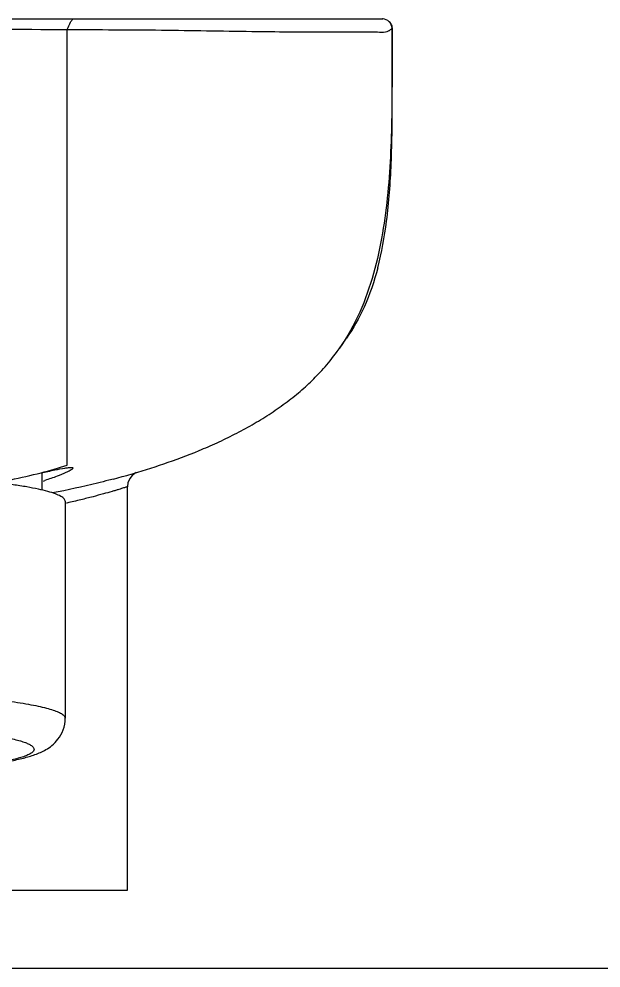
# Model space of a CAD drawing. Extents: x 912 to 2041, y 618 to 1444.
# Drawn here: x 1185.91 to 1204.61, y 786.94 to 817.44 of the extents above; entities that cross this region are included whole.
import ezdxf

# ---------------------------------------------------------------- set-up
doc = ezdxf.new("R2010")
doc.units = 0
doc.header["$LTSCALE"] = 10
doc.header["$MEASUREMENT"] = 0
doc.layers.get('0').update_dxf_attribs({"linetype": 'CONTINUOUS'})

msp = doc.modelspace()

# ---------------------------------------------------------------- linework, layer by layer
at = {"color": 7, "linetype": 'Continuous'}
for p, q in [((1153.195, 817.435), (1197.596, 817.435)), ((1197.612, 817.435), (1197.595, 817.435)), ((1197.896, 817.135), (1197.896, 817.136)), ((1187.456, 810.298), (1187.456, 810.541)), ((1191.129, 803.342), (1191.27, 803.396)), ((1191.27, 803.396), (1191.412, 803.451)), ((1191.412, 803.451), (1191.555, 803.508)), ((1191.555, 803.508), (1191.698, 803.567)), ((1190.288, 803.046), (1190.428, 803.093)), ((1190.428, 803.093), (1190.567, 803.14)), ((1190.567, 803.14), (1190.707, 803.189)), ((1190.707, 803.189), (1190.847, 803.238)), ((1190.847, 803.238), (1190.988, 803.289)), ((1190.988, 803.289), (1191.129, 803.342)), ((1186.646, 802.847), (1186.646, 802.296)), ((1189.23, 802.727), (1189.373, 802.767)), ((1189.373, 802.767), (1189.444, 802.787)), ((1189.444, 802.787), (1189.585, 802.828)), ((1189.585, 802.828), (1189.726, 802.87)), ((1189.726, 802.87), (1189.867, 802.913)), ((1189.867, 802.913), (1190.008, 802.956)), ((1190.008, 802.956), (1190.148, 803.001)), ((1190.148, 803.001), (1190.288, 803.046)), ((1188.944, 802.649), (1188.797, 802.611)), ((1188.944, 802.649), (1189.087, 802.688)), ((1189.087, 802.688), (1189.23, 802.727)), ((1189.396, 789.435), (1189.396, 802.406)), ((1187.396, 801.934), (1187.396, 794.961)), ((1161.396, 789.435), (1189.396, 789.435)), ((1077.896, 786.935), (1286.396, 786.935))]:
    msp.add_line(p, q, dxfattribs=at)
at = {"color": 9, "linetype": 'Continuous'}
for p, q in [((1187.456, 803.099), (1187.456, 803.226)), ((1187.456, 803.141), (1187.456, 803.183)), ((1187.41, 801.874), (1187.396, 801.871)), ((1187.451, 801.878), (1187.436, 801.875))]:
    msp.add_line(p, q, dxfattribs=at)
at = {"color": 7, "linetype": 'Continuous'}
for points in [[(1191.698, 803.567), (1191.77, 803.597), (1191.842, 803.627), (1191.914, 803.658), (1191.986, 803.689), (1192.058, 803.72), (1192.129, 803.752), (1192.201, 803.785), (1192.273, 803.817), (1192.344, 803.85), (1192.415, 803.883), (1192.487, 803.917), (1192.558, 803.951), (1192.629, 803.986), (1192.699, 804.021), (1192.77, 804.056), (1192.84, 804.092), (1192.91, 804.128), (1192.981, 804.164), (1193.05, 804.201), (1193.12, 804.239), (1193.19, 804.277), (1193.259, 804.315), (1193.329, 804.354), (1193.398, 804.393), (1193.467, 804.433), (1193.536, 804.474), (1193.605, 804.515), (1193.674, 804.556), (1193.742, 804.598), (1193.81, 804.64), (1193.878, 804.683), (1193.945, 804.726), (1194.012, 804.77), (1194.078, 804.814), (1194.144, 804.858), (1194.209, 804.903), (1194.274, 804.948), (1194.338, 804.994), (1194.402, 805.04), (1194.465, 805.086), (1194.527, 805.133), (1194.589, 805.18), (1194.65, 805.227), (1194.711, 805.274), (1194.77, 805.322), (1194.829, 805.37), (1194.888, 805.419), (1194.945, 805.468), (1195.002, 805.517), (1195.058, 805.566), (1195.114, 805.616), (1195.168, 805.665), (1195.222, 805.716), (1195.275, 805.766), (1195.328, 805.817), (1195.38, 805.868), (1195.432, 805.92), (1195.484, 805.973), (1195.535, 806.028), (1195.587, 806.083), (1195.639, 806.14), (1195.692, 806.198), (1195.744, 806.258), (1195.798, 806.32), (1195.852, 806.385), (1195.907, 806.452), (1195.962, 806.521), (1196.019, 806.594), (1196.077, 806.671), (1196.135, 806.751), (1196.195, 806.835), (1196.43, 807.172)], [(1189.68, 802.856), (1189.631, 802.83), (1189.551, 802.767), (1189.47, 802.667), (1189.412, 802.533), (1189.396, 802.406)]]:
    msp.add_lwpolyline(points, dxfattribs=at)
for centre, radius, start, end in [((1197.596, 817.135), 0.3, 0.0727, 90), ((1197.595, 817.134), 0.301, 30.6083, 45.0017), ((1183.034, 813.994), 11.98, 287.7838, 288.0269)]:
    msp.add_arc(centre, radius, start, end, dxfattribs=at)
at = {"color": 9, "linetype": 'Continuous'}
msp.add_arc((1177.846, 833.378), 31.767, 286.0312, 287.6087, dxfattribs=at)
for points, knots in [([(1187.456, 817.097), (1187.495, 817.175), (1187.542, 817.284), (1187.607, 817.401), (1187.65, 817.435), (1187.669, 817.435)], [0, 0, 0, 0, 0.643751, 0.865657, 1, 1, 1, 1]), ([(1175.396, 817.129), (1176.402, 817.129), (1180.422, 817.127), (1184.443, 817.114), (1187.456, 817.097)], [0, 0, 0, 0, 0.250419, 1, 1, 1, 1]), ([(1197.896, 817.135), (1197.897, 816.255), (1197.907, 814.495), (1197.828, 812.292), (1197.607, 810.543), (1197.328, 809.249), (1196.893, 807.995), (1196.459, 807.22), (1196.209, 806.858)], [0, 0, 0, 0, 0.249865, 0.499731, 0.624671, 0.749774, 0.874876, 1, 1, 1, 1]), ([(1197.304, 817.023), (1197.47, 817.025), (1197.673, 816.972), (1197.834, 817.083), (1197.865, 817.105), (1197.885, 817.126), (1197.895, 817.133), (1197.896, 817.135)], [0, 0, 0, 0, 0.803935, 0.860079, 0.942337, 0.986729, 1, 1, 1, 1]), ([(1187.456, 817.097), (1188.466, 817.092), (1190.444, 817.089), (1193.217, 817.032), (1195.489, 817.019), (1196.794, 817.016), (1197.304, 817.023)], [0, 0, 0, 0, 0.307724, 0.602585, 0.844589, 1, 1, 1, 1]), ([(1189.396, 802.406), (1189.396, 802.403), (1189.38, 802.401), (1189.361, 802.39), (1189.319, 802.379), (1189.266, 802.361), (1189.196, 802.339), (1189.11, 802.313), (1189.01, 802.283), (1188.846, 802.235), (1188.604, 802.166), (1188.27, 802.077), (1187.879, 801.978), (1187.6, 801.912), (1187.451, 801.878)], [0, 0, 0, 0, 0.00433, 0.016697, 0.037131, 0.065611, 0.102056, 0.146381, 0.198502, 0.258334, 0.400711, 0.572495, 0.772633, 1, 1, 1, 1]), ([(1181.661, 795.853), (1182.455, 795.81), (1183.581, 795.736), (1184.981, 795.594), (1185.706, 795.499), (1186.203, 795.417), (1186.512, 795.356), (1186.776, 795.295), (1186.993, 795.232), (1187.144, 795.176), (1187.241, 795.129), (1187.326, 795.079), (1187.396, 795.016), (1187.396, 794.961)], [0, 0, 0, 0, 0.406304, 0.575484, 0.718354, 0.779243, 0.832806, 0.878888, 0.91739, 0.948323, 0.961006, 0.971898, 1, 1, 1, 1]), ([(1185.53, 794.337), (1185.607, 794.321), (1185.749, 794.29), (1185.944, 794.238), (1186.105, 794.186), (1186.231, 794.133), (1186.312, 794.086), (1186.358, 794.046), (1186.386, 794.011), (1186.403, 793.96), (1186.375, 793.896), (1186.312, 793.842), (1186.216, 793.789), (1186.086, 793.736), (1185.921, 793.684), (1185.721, 793.632), (1185.487, 793.582), (1185.22, 793.532), (1184.8, 793.464), (1184.198, 793.386), (1183.391, 793.303), (1182.477, 793.228), (1181.47, 793.163), (1180.382, 793.108), (1178.814, 793.048), (1177.609, 793.023), (1176.79, 793.013)], [0, 0, 0, 0, 0.021933, 0.040777, 0.056514, 0.069178, 0.078883, 0.082724, 0.085989, 0.091346, 0.096843, 0.104235, 0.11432, 0.127385, 0.143533, 0.162788, 0.185126, 0.210506, 0.238859, 0.304154, 0.38022, 0.466097, 0.560679, 0.662733, 0.770929, 1, 1, 1, 1])]:
    msp.add_open_spline(points, degree=3, knots=knots, dxfattribs=at)
at = {"color": 7, "linetype": 'Continuous'}
for points, knots in [([(1197.438, 809.435), (1197.567, 809.929), (1197.767, 811.043), (1197.894, 812.885), (1197.911, 814.953), (1197.898, 816.403), (1197.896, 817.136)], [0, 0, 0, 0, 0.197987, 0.437749, 0.715639, 1, 1, 1, 1]), ([(1187.456, 810.541), (1187.454, 811.068), (1187.456, 812.142), (1187.457, 813.769), (1187.455, 815.427), (1187.457, 816.538), (1187.456, 817.097)], [0, 0, 0, 0, 0.241405, 0.491347, 0.744492, 1, 1, 1, 1]), ([(1187.456, 804.066), (1187.457, 804.859), (1187.451, 806.937), (1187.46, 809.014), (1187.456, 810.298)], [0, 0, 0, 0, 0.381841, 1, 1, 1, 1]), ([(1197.438, 809.435), (1197.325, 809.005), (1197.058, 808.215), (1196.65, 807.488), (1196.43, 807.173)], [0, 0, 0, 0, 0.536805, 1, 1, 1, 1]), ([(1187.456, 803.226), (1187.457, 803.252), (1187.455, 803.302), (1187.456, 803.426), (1187.456, 803.68), (1187.455, 803.909), (1187.456, 804.066)], [0, 0, 0, 0, 0.091937, 0.1802, 0.441059, 1, 1, 1, 1]), ([(1185.254, 802.538), (1185.384, 802.566), (1185.839, 802.668), (1186.294, 802.773), (1186.619, 802.847)], [0, 0, 0, 0, 0.285133, 1, 1, 1, 1]), ([(1186.619, 802.847), (1186.767, 802.88), (1187.021, 802.936), (1187.314, 802.994), (1187.488, 803.017), (1187.562, 803.024), (1187.607, 803.022), (1187.629, 803.019), (1187.646, 803.008), (1187.646, 803.001)], [0, 0, 0, 0, 0.431774, 0.743641, 0.852908, 0.930808, 0.958154, 0.978077, 1, 1, 1, 1]), ([(1187.646, 803.001), (1187.646, 802.991), (1187.625, 802.968), (1187.582, 802.938), (1187.509, 802.898), (1187.359, 802.827), (1187.1, 802.724), (1186.873, 802.646), (1186.741, 802.603)], [0, 0, 0, 0, 0.028206, 0.082193, 0.164518, 0.275581, 0.582653, 1, 1, 1, 1]), ([(1187.396, 801.934), (1187.396, 801.948), (1187.389, 801.977), (1187.36, 802.018), (1187.315, 802.058), (1187.223, 802.115), (1187.064, 802.182), (1186.821, 802.257), (1186.513, 802.33), (1186.14, 802.402), (1185.704, 802.471), (1185.393, 802.513), (1185.228, 802.534)], [0, 0, 0, 0, 0.017729, 0.038426, 0.064037, 0.095586, 0.178274, 0.288375, 0.426122, 0.591154, 0.782769, 1, 1, 1, 1]), ([(1188.797, 802.611), (1188.674, 802.579), (1188.075, 802.428), (1187.47, 802.297), (1186.987, 802.203)], [0, 0, 0, 0, 0.204947, 1, 1, 1, 1]), ([(1176.789, 793.01), (1178.096, 793.024), (1179.978, 793.073), (1182.353, 793.209), (1183.637, 793.315), (1184.535, 793.417), (1185.105, 793.495), (1185.603, 793.579), (1186.036, 793.673), (1186.424, 793.785), (1186.734, 793.918), (1186.984, 794.088), (1187.186, 794.293), (1187.352, 794.591), (1187.396, 794.834), (1187.396, 794.961)], [0, 0, 0, 0, 0.346636, 0.499115, 0.631033, 0.68812, 0.738918, 0.783419, 0.82207, 0.856357, 0.890593, 0.910942, 0.936016, 0.966418, 1, 1, 1, 1])]:
    msp.add_open_spline(points, degree=3, knots=knots, dxfattribs=at)
msp.add_open_spline([(1197.855, 817.288), (1197.881, 817.242), (1197.896, 817.188), (1197.896, 817.136)], degree=3, dxfattribs=at)

doc.saveas('drawing.dxf')
